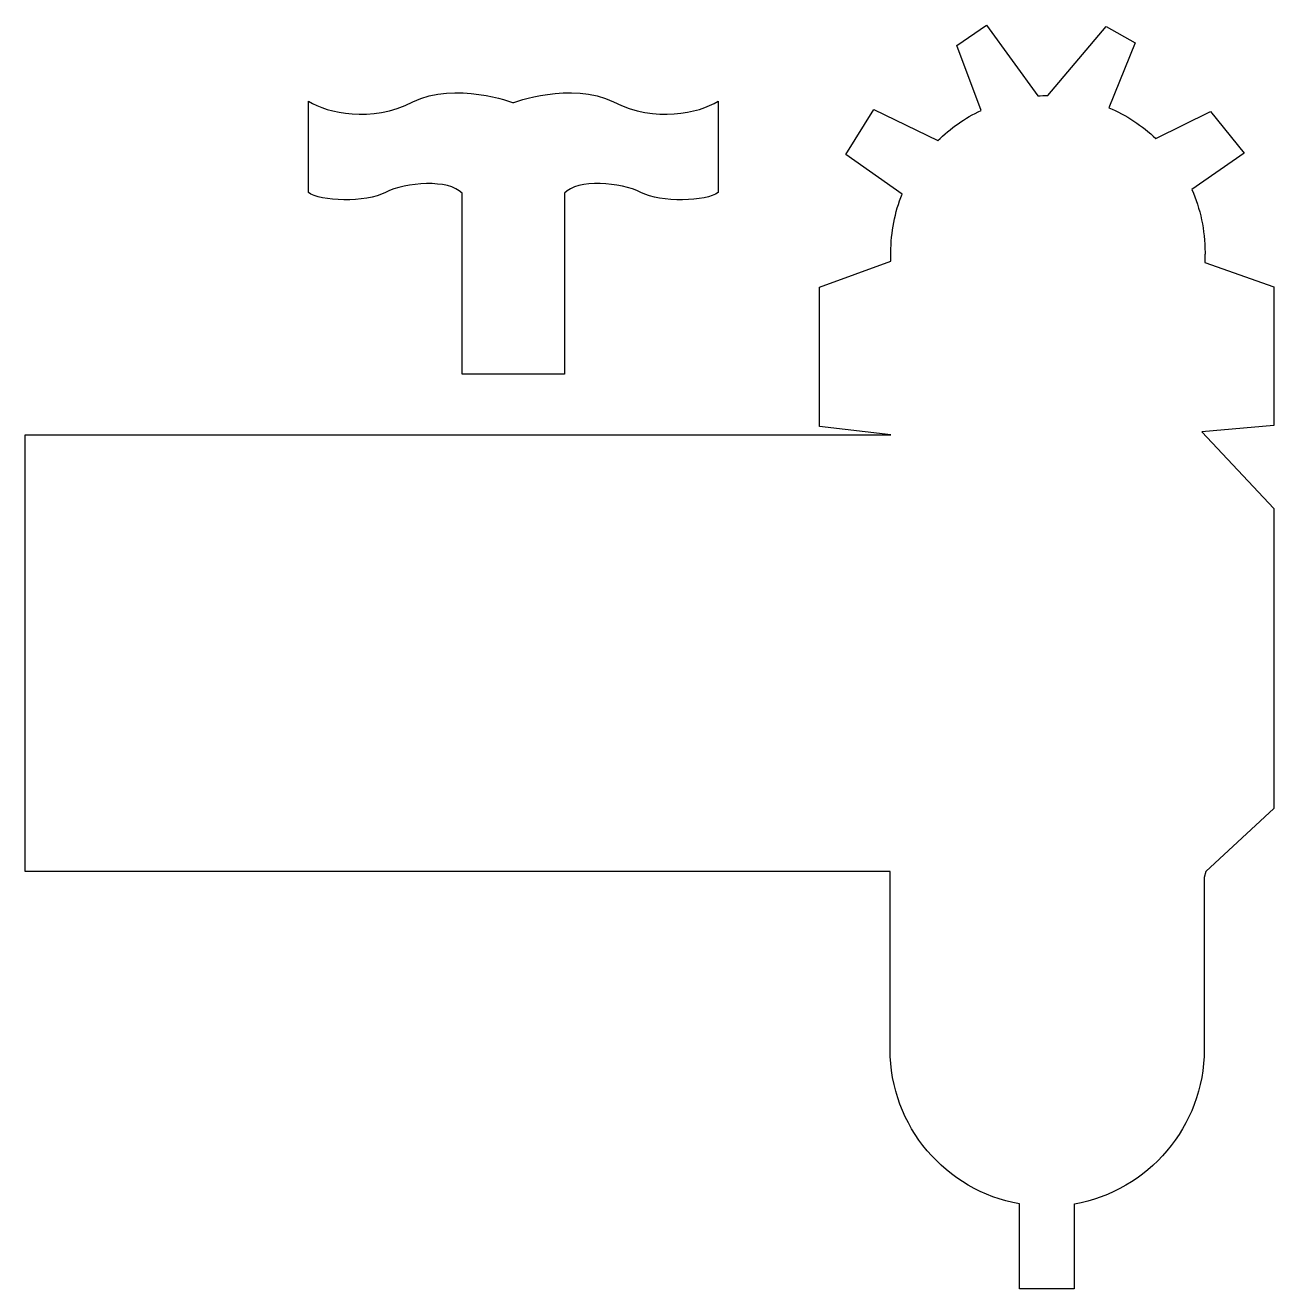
# Model space of a CAD drawing. Header units: centimetres. Extents: x -6.8 to 6.8, y -6.9 to 6.9.
import ezdxf

# ---------------------------------------------------------------- set-up
doc = ezdxf.new("R2010")
doc.units = ezdxf.units.CM
doc.header["$MEASUREMENT"] = 0
doc.layers.add('Camada 1', color=7, linetype='Continuous')

msp = doc.modelspace()

# ---------------------------------------------------------------- linework, layer by layer
at = {"layer": 'Camada 1'}
for points, knots in [([(6.09166, -2.34815), (6.09166, -2.34815), (6.83517, -1.6569), (6.83517, -1.6569), (6.83517, -1.6569), (6.83517, -1.6569), (6.83517, 1.62489), (6.83517, 1.62489), (6.83517, 1.62489), (6.83517, 1.62489), (6.04703, 2.4647), (6.04703, 2.4647), (6.04703, 2.4647), (6.04703, 2.4647), (6.83517, 2.53577), (6.83517, 2.53577), (6.83517, 2.53577), (6.83517, 2.53577), (6.83517, 4.0539), (6.83517, 4.0539), (6.83517, 4.0539), (6.83517, 4.0539), (6.07933, 4.31877), (6.07933, 4.31877), (6.07933, 4.31877), (6.07933, 4.31877), (6.08245, 4.40272), (6.08245, 4.40272), (6.08245, 4.40272), (6.08256, 4.41087), (6.08261, 4.41904), (6.08261, 4.42722), (6.08261, 4.42722), (6.08261, 4.67323), (6.03096, 4.9072), (5.93791, 5.11881), (5.93791, 5.11881), (5.93791, 5.11881), (6.51216, 5.51389), (6.51216, 5.51389), (6.51216, 5.51389), (6.51216, 5.51389), (6.14391, 5.97257), (6.14391, 5.97257), (6.14391, 5.97257), (6.14391, 5.97257), (5.54473, 5.6765), (5.54473, 5.6765), (5.54473, 5.6765), (5.39569, 5.81755), (5.22146, 5.93219), (5.02948, 6.013), (5.02948, 6.013), (5.02948, 6.013), (5.31695, 6.72198), (5.31695, 6.72198), (5.31695, 6.72198), (5.31695, 6.72198), (5.00044, 6.90293), (5.00044, 6.90293), (5.00044, 6.90293), (5.00044, 6.90293), (4.36279, 6.14707), (4.36279, 6.14707), (4.36279, 6.14707), (4.32511, 6.14707), (4.28773, 6.14585), (4.25066, 6.14347), (4.25066, 6.14347), (4.25066, 6.14347), (3.68898, 6.91584), (3.68898, 6.91584), (3.68898, 6.91584), (3.68898, 6.91584), (3.36598, 6.69618), (3.36598, 6.69618), (3.36598, 6.69618), (3.36598, 6.69618), (3.63146, 5.98424), (3.63146, 5.98424), (3.63146, 5.98424), (3.45443, 5.90092), (3.29388, 5.78832), (3.15611, 5.65264), (3.15611, 5.65264), (3.15611, 5.65264), (2.45507, 5.99199), (2.45507, 5.99199), (2.45507, 5.99199), (2.45507, 5.99199), (2.15141, 5.501), (2.15141, 5.501), (2.15141, 5.501), (2.15141, 5.501), (2.76617, 5.06764), (2.76617, 5.06764), (2.76617, 5.06764), (2.68672, 4.86971), (2.64301, 4.65359), (2.64301, 4.42724), (2.64301, 4.42724), (2.64301, 4.42724), (2.6424, 4.33173), (2.6424, 4.33173), (2.6424, 4.33173), (2.6424, 4.33173), (1.86071, 4.04746), (1.86071, 4.04746), (1.86071, 4.04746), (1.86071, 4.04746), (1.86071, 2.52285), (1.86071, 2.52285), (1.86071, 2.52285), (1.86071, 2.52285), (2.6424, 2.43242), (2.6424, 2.43242), (2.6424, 2.43242), (2.6424, 2.43242), (-6.83517, 2.43242), (-6.83517, 2.43242), (-6.83517, 2.43242), (-6.83517, 2.43242), (-6.83517, -2.34823), (-6.83517, -2.34823), (-6.83517, -2.34823), (-6.83517, -2.34823), (2.63464, -2.34823), (2.63464, -2.34823), (2.63464, -2.34823), (2.63464, -2.34823), (2.63464, -4.29448), (2.63464, -4.29448), (2.63464, -4.29448), (2.63464, -5.14091), (3.24615, -5.84454), (4.05148, -5.98768), (4.05148, -5.98768), (4.05148, -5.98768), (4.05148, -6.91586), (4.05148, -6.91586), (4.05148, -6.91586), (4.05148, -6.91586), (4.65164, -6.91586), (4.65164, -6.91586), (4.65164, -6.91586), (4.65164, -6.91586), (4.65164, -5.98768), (4.65164, -5.98768), (4.65164, -5.98768), (4.65164, -5.98768), (4.65225, -5.98855), (4.65225, -5.98855), (4.65225, -5.98855), (5.46013, -5.84753), (6.07423, -5.1427), (6.07423, -4.29448), (6.07423, -4.29448), (6.07423, -4.29448), (6.07423, -2.41276), (6.07423, -2.41276), (6.07423, -2.41276), (6.07423, -2.41276), (6.09166, -2.34815), (6.09166, -2.34815)], [0, 0, 0, 0, 0.02380952, 0.02380952, 0.02380952, 0.02380952, 0.04761905, 0.04761905, 0.04761905, 0.04761905, 0.07142857, 0.07142857, 0.07142857, 0.07142857, 0.0952381, 0.0952381, 0.0952381, 0.0952381, 0.11904762, 0.11904762, 0.11904762, 0.11904762, 0.14285714, 0.14285714, 0.14285714, 0.14285714, 0.16666667, 0.16666667, 0.16666667, 0.16666667, 0.19047619, 0.19047619, 0.19047619, 0.19047619, 0.21428571, 0.21428571, 0.21428571, 0.21428571, 0.23809524, 0.23809524, 0.23809524, 0.23809524, 0.26190476, 0.26190476, 0.26190476, 0.26190476, 0.28571429, 0.28571429, 0.28571429, 0.28571429, 0.30952381, 0.30952381, 0.30952381, 0.30952381, 0.33333333, 0.33333333, 0.33333333, 0.33333333, 0.35714286, 0.35714286, 0.35714286, 0.35714286, 0.38095238, 0.38095238, 0.38095238, 0.38095238, 0.4047619, 0.4047619, 0.4047619, 0.4047619, 0.42857143, 0.42857143, 0.42857143, 0.42857143, 0.45238095, 0.45238095, 0.45238095, 0.45238095, 0.47619048, 0.47619048, 0.47619048, 0.47619048, 0.5, 0.5, 0.5, 0.5, 0.52380952, 0.52380952, 0.52380952, 0.52380952, 0.54761905, 0.54761905, 0.54761905, 0.54761905, 0.57142857, 0.57142857, 0.57142857, 0.57142857, 0.5952381, 0.5952381, 0.5952381, 0.5952381, 0.61904762, 0.61904762, 0.61904762, 0.61904762, 0.64285714, 0.64285714, 0.64285714, 0.64285714, 0.66666667, 0.66666667, 0.66666667, 0.66666667, 0.69047619, 0.69047619, 0.69047619, 0.69047619, 0.71428571, 0.71428571, 0.71428571, 0.71428571, 0.73809524, 0.73809524, 0.73809524, 0.73809524, 0.76190476, 0.76190476, 0.76190476, 0.76190476, 0.78571429, 0.78571429, 0.78571429, 0.78571429, 0.80952381, 0.80952381, 0.80952381, 0.80952381, 0.83333333, 0.83333333, 0.83333333, 0.83333333, 0.85714286, 0.85714286, 0.85714286, 0.85714286, 0.88095238, 0.88095238, 0.88095238, 0.88095238, 0.9047619, 0.9047619, 0.9047619, 0.9047619, 0.92857143, 0.92857143, 0.92857143, 0.92857143, 0.95238095, 0.95238095, 0.95238095, 0.95238095, 1, 1, 1, 1]), ([(-1.48437, 3.09639), (-1.48437, 3.09639), (-0.93141, 3.09639), (-0.93141, 3.09639), (-0.93141, 3.09639), (-0.93141, 3.09639), (-0.93141, 5.07783), (-0.93141, 5.07783), (-0.93141, 5.07783), (-0.79317, 5.23145), (-0.30932, 5.2007), (-0.09429, 5.0855), (-0.09429, 5.0855), (0.12074, 4.9703), (0.62763, 4.98567), (0.7505, 5.0855), (0.7505, 5.0855), (0.7505, 5.0855), (0.75049, 6.08391), (0.75049, 6.08391), (0.75049, 6.08391), (0.53544, 5.95334), (0.06697, 5.84581), (-0.39383, 6.07621), (-0.39383, 6.07621), (-0.85463, 6.30661), (-1.49206, 6.06854), (-1.49206, 6.06854), (-1.49206, 6.06854), (-1.49206, 6.06854), (-2.12949, 6.30661), (-2.59029, 6.07621), (-2.59029, 6.07621), (-3.05109, 5.84581), (-3.51956, 5.95334), (-3.73461, 6.08391), (-3.73461, 6.08391), (-3.73461, 6.08391), (-3.73461, 5.0855), (-3.73461, 5.0855), (-3.73461, 5.0855), (-3.61174, 4.98567), (-3.10485, 4.9703), (-2.88982, 5.0855), (-2.88982, 5.0855), (-2.67479, 5.2007), (-2.19095, 5.23144), (-2.0527, 5.07783), (-2.0527, 5.07783), (-2.0527, 5.07783), (-2.0527, 3.09639), (-2.0527, 3.09639), (-2.0527, 3.09639), (-2.0527, 3.09639), (-1.49976, 3.09639), (-1.49976, 3.09639), (-1.49976, 3.09639), (-1.49976, 3.09639), (-1.48437, 3.09639), (-1.48437, 3.09639)], [0, 0, 0, 0, 0.0625, 0.0625, 0.0625, 0.0625, 0.125, 0.125, 0.125, 0.125, 0.1875, 0.1875, 0.1875, 0.1875, 0.25, 0.25, 0.25, 0.25, 0.3125, 0.3125, 0.3125, 0.3125, 0.375, 0.375, 0.375, 0.375, 0.4375, 0.4375, 0.4375, 0.4375, 0.5, 0.5, 0.5, 0.5, 0.5625, 0.5625, 0.5625, 0.5625, 0.625, 0.625, 0.625, 0.625, 0.6875, 0.6875, 0.6875, 0.6875, 0.75, 0.75, 0.75, 0.75, 0.8125, 0.8125, 0.8125, 0.8125, 0.875, 0.875, 0.875, 0.875, 1, 1, 1, 1])]:
    msp.add_open_spline(points, degree=3, knots=knots, dxfattribs=at)

doc.saveas('drawing.dxf')
